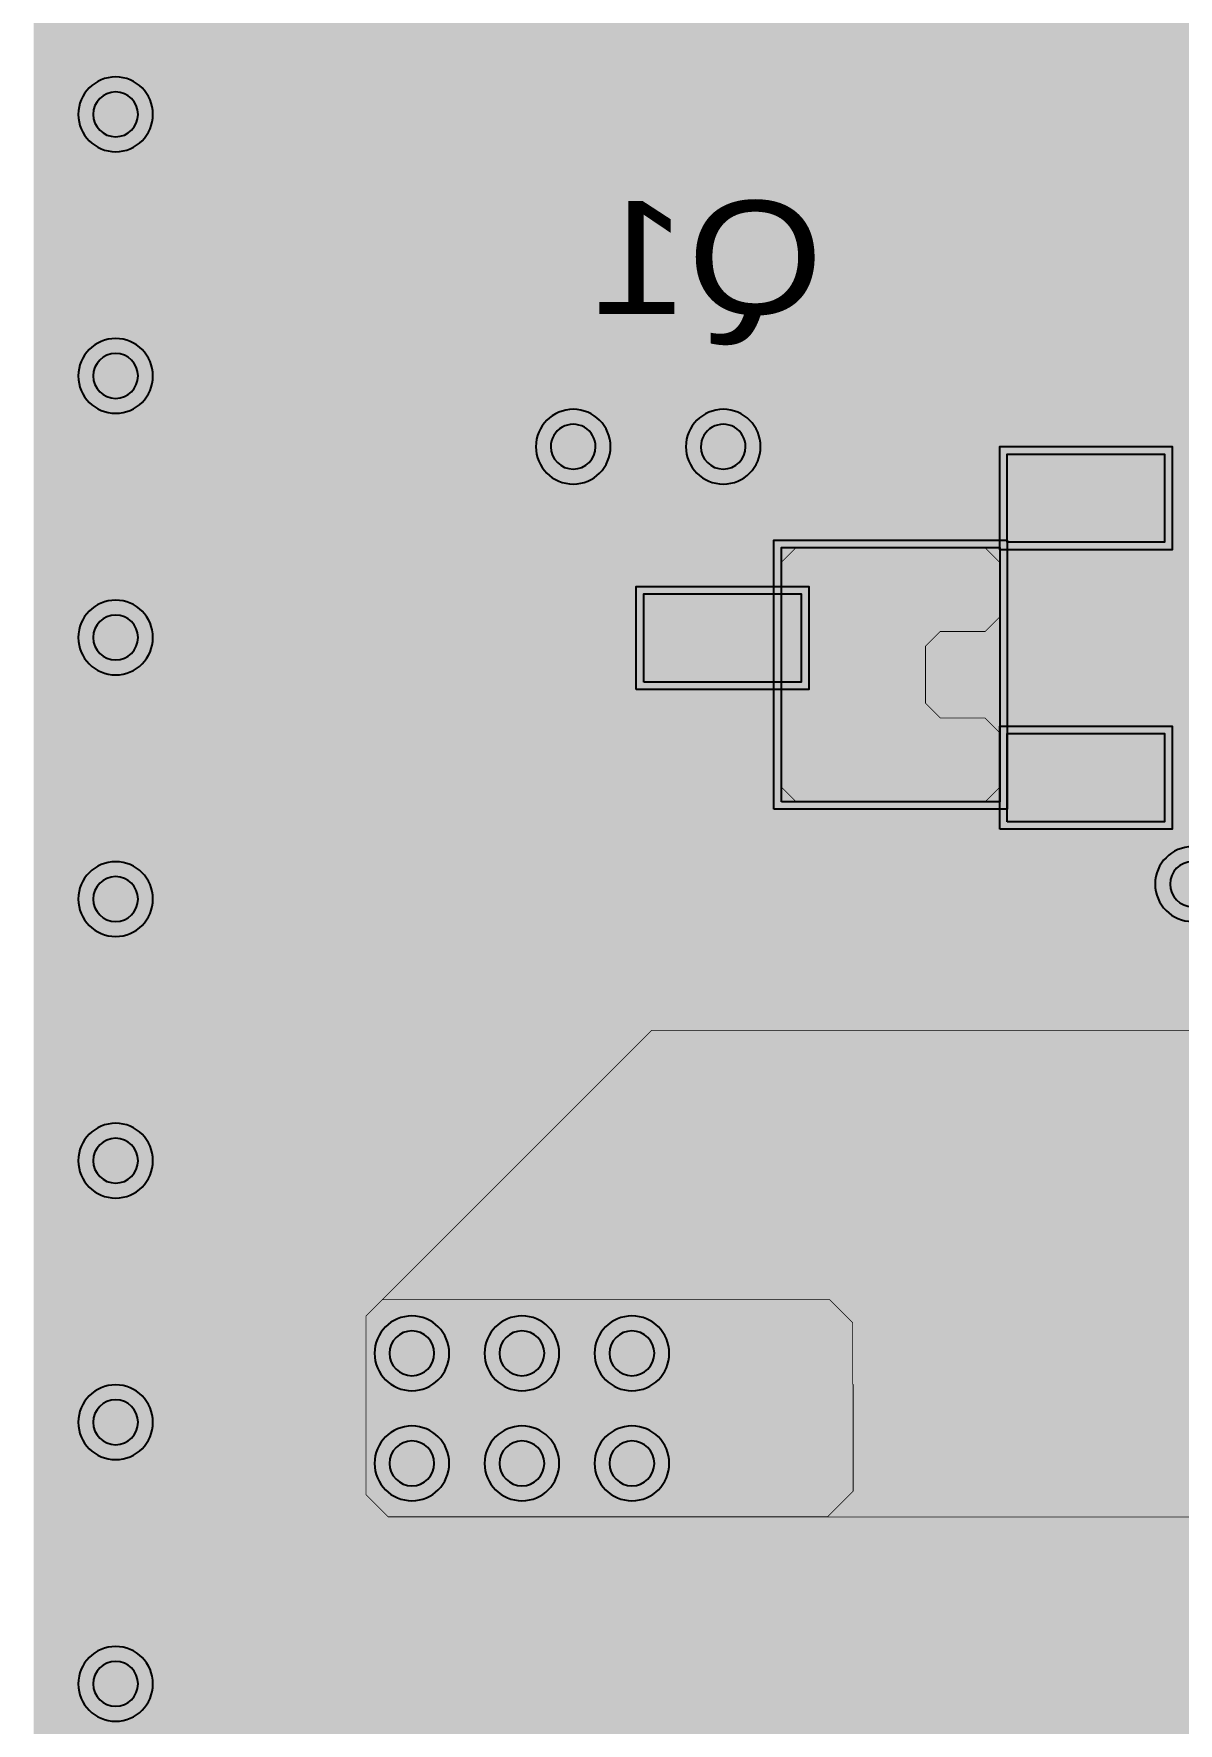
# Model space of a CAD drawing. Header units: millimetres. Extents: x -61 to 56, y -72 to 70.
# Drawn here: x -49.67 to -41.89, y -45.88 to -34.39 of the extents above; entities that cross this region are included whole.
import ezdxf
from ezdxf.enums import TextEntityAlignment as Align

# ---------------------------------------------------------------- set-up
doc = ezdxf.new("R2010")
doc.units = ezdxf.units.MM
doc.header["$MEASUREMENT"] = 0
for name, color, linetype, true_color in [('02GND', 7, 'Continuous', 0x999966), ('03POWER', 7, 'Continuous', 0x008000), ('Bottom-Layer', 7, 'Continuous', 0x0000ff), ('Bottom-Paste-Mask-Layer', 7, 'Continuous', 0x800000), ('Bottom-Silkscreen-Layer', 7, 'Continuous', 0x66cc33), ('Bottom-Solder-Mask-Layer', 7, 'Continuous', 0xaa00ff), ('Document-Layer', 7, 'Continuous', 0xffffff), ('Hole-Layer', 7, 'Continuous', 0x222222), ('Multi-Layer', 7, 'Continuous', 0xc0c0c0), ('Top-Layer', 7, 'Continuous', 0xff0000), ('Top-Paste-Mask-Layer', 7, 'Continuous', 0x808080), ('Top-Silkscreen-Layer', 7, 'Continuous', 0xffcc00), ('Top-Solder-Mask-Layer', 7, 'Continuous', 0x800080)]:
    doc.layers.add(name, color=color, linetype=linetype, true_color=true_color)
doc.styles.get("Standard").update_dxf_attribs({"font": 'arial.ttf'})

msp = doc.modelspace()

# ---------------------------------------------------------------- hatches: boundary and pattern name
at = {"layer": '02GND'}
for points in [[(-49.64195834391669, 52.15325882651766), (49.64195834391669, 52.15325882651766), (49.641958343916706, -62.14198374396749), (-49.64195834391669, -62.14198374396749)], [(-46.61223266446534, -37.200073660147325), (-46.53400150987516, -37.49950130741323), (-46.319303802984734, -37.722395731192066), (-46.02301593124072, -37.81178547642665), (-45.72086859657309, -37.74482266847362), (-45.490090170180345, -37.53862289299509), (-45.25931174378759, -37.74482266847362), (-44.95716440911997, -37.81178547642665), (-44.66087653737595, -37.72239573119207), (-44.44617883048553, -37.49950130741323), (-44.36794767589536, -37.200073660147325), (-44.44617883048553, -36.900646012881424), (-44.66087653737595, -36.677751589102584), (-44.957164409119976, -36.588361843868), (-45.2593117437876, -36.65532465182103), (-45.49009017018035, -36.86152442729955), (-45.7208685965731, -36.65532465182103), (-46.02301593124073, -36.588361843868), (-46.31930380298475, -36.677751589102584), (-46.534001509875175, -36.900646012881424)], [(-39.966987553975116, -42.45004826009652), (-40.051339743341735, -42.02598116724643), (-40.29155445526503, -41.666474445105), (-40.651061177406454, -41.42625973318171), (-41.07512827025655, -41.34190754381509), (-41.49919536310664, -41.42625973318171), (-41.85870208524807, -41.666474445105), (-42.09891679717136, -42.02598116724643), (-42.18326898653798, -42.45004826009652), (-42.09891679717136, -42.87411535294661), (-41.85870208524807, -43.23362207508804), (-41.49919536310664, -43.47383678701133), (-41.07512827025655, -43.558188976377956), (-40.651061177406454, -43.47383678701133), (-40.29155445526503, -43.23362207508804), (-40.051339743341735, -42.87411535294661)], [(-47.52975548454651, -42.929561254086984), (-47.680886872611524, -43.178879708018684), (-47.699548707545304, -43.46983008840382), (-47.58150775807377, -43.736413512827035), (-47.699548707545304, -44.00299693725025), (-47.680886872611524, -44.29394731763539), (-47.52975548454651, -44.543265771567086), (-47.28043703061481, -44.6943971596321), (-46.98948665022968, -44.71305899456588), (-46.722903225806455, -44.595018045094335), (-46.48194817943331, -44.70792397311141), (-46.21585217616742, -44.70792397311141), (-45.97489712979427, -44.595018045094335), (-45.708313705371054, -44.71305899456588), (-45.417363324985914, -44.6943971596321), (-45.168044871054214, -44.543265771567086), (-45.0169134829892, -44.29394731763539), (-44.99825164805543, -44.00299693725025), (-45.116292597526964, -43.736413512827035), (-44.99825164805543, -43.46983008840382), (-45.0169134829892, -43.178879708018684), (-45.168044871054214, -42.929561254086984), (-45.417363324985914, -42.77842986602196), (-45.70831370537105, -42.759768031088186), (-45.97489712979427, -42.87780898055973), (-46.21585217616742, -42.76490305254266), (-46.48194817943331, -42.76490305254266), (-46.722903225806455, -42.877808980559735), (-46.98948665022968, -42.7597680310882), (-47.28043703061481, -42.778429866021966)]]:
    msp.add_hatch(color=256, dxfattribs=at).paths.add_polyline_path(points)
at = {"layer": '03POWER'}
for points in [[(48.498956057912125, -56.04159512319025), (48.58111403814797, -56.34791952557415), (48.80553446097866, -56.57201782326688), (49.111976558646546, -56.65373571597832), (49.41818263372846, -56.57113781772896), (49.64195834391669, -56.34639573279148), (49.641958343916706, -62.14198374396749), (44.192197104394225, -62.14198374396749), (44.39271061544224, -61.95662885865687), (44.49267545900355, -61.702524290273935), (44.47220038050033, -61.43023240133561), (45.189120969245266, -61.703607933859004), (45.94976176232751, -61.80428015568837), (46.713115877138364, -61.72682172974153), (47.43803015326418, -61.475408514858486), (48.08542375926282, -61.063594441202774), (48.62039507817628, -60.513580804745615), (49.014103287538546, -59.85501937387557), (49.24532319607639, -59.123413833816876), (49.30158951434908, -58.358205748537536), (49.17986887058742, -57.60064822779664), (48.886723342706745, -56.89158193200168), (48.437956690324455, -56.26923331261023), (47.85776235875703, -55.76715378707081), (47.17741918692714, -55.41241094937951), (46.43360513483187, -55.22412932984521), (45.666419939159496, -55.21245937311911), (44.917223297607244, -55.3780302178825), (44.22640512747952, -55.71191577937058), (43.631208106087335, -56.196115963256034), (43.16371988190714, -56.80452706818566), (42.84914319834193, -57.50434906162825), (42.7044371893899, -58.257853861428494), (42.73740309628848, -59.02441929329403), (42.94626369503581, -59.76271907159533), (43.319759108259646, -60.43295073949053), (43.837753836123234, -60.99898145796292), (-43.36177800355601, -60.99898145796292), (-43.62070140292836, -61.05643758985197), (-43.83101923092808, -61.21802021595908), (-43.95325024242799, -61.453396751879495), (-43.96444900967684, -61.718381886266876), (-43.86251327972212, -61.963232127828505), (-43.66657861315724, -62.14198374396749), (-49.64195834391669, -62.14198374396749), (-49.64195834391669, -56.58191262382526), (-49.43345581523011, -56.797498269466416), (-49.14757138874967, -56.8881656272704), (-48.85293138332117, -56.832150073391965), (-49.16222811200256, -57.541188698626186), (-49.29821191569646, -58.30270602842243), (-49.25343109754075, -59.07497212037024), (-49.0303395753776, -59.81566801693373), (-48.6411624109461, -60.4842047572346), (-48.10722589587972, -61.043947587761096), (-47.45778890473421, -61.464223488781975), (-46.72843955504717, -61.72200200720069), (-45.95914503491617, -61.80315728887398), (-45.19206146445252, -61.70324215302472), (-44.46922380723083, -61.427731790698154), (-43.83024242092482, -60.99172373297273), (-43.31013247250253, -60.41911053019163), (-42.93739516258743, -59.74127047808177), (-42.7324559048482, -58.995348136893135), (-42.706545045710975, -58.22221886838377), (-42.861082459178974, -57.46424893079675), (-43.18759973998821, -56.76297387507325), (-43.668204258790595, -56.1568224625089), (-44.27655964987642, -55.6790108295573), (-44.97932900226311, -55.35572229621123), (-45.73800166956687, -55.204672561576466), (-46.51100359237213, -55.23413891164608), (-47.25597549077851, -55.44250663715039), (-47.93209408578566, -55.81835751706504), (-48.50230915026372, -56.34109551902143), (-48.49979490575768, -56.3091476666853), (-48.498956057912125, -56.27711201422403), (-48.498956057912125, 51.31496316992635), (-19.402619467519298, 51.31496316992635), (-19.629487069922497, 51.14373500071528), (-19.75456549222998, 50.88850298229945), (-19.75088814838538, 50.604294481205976), (-19.61924786426078, 50.35238411907861), (-19.388025946438404, 50.187083121894396), (-19.6577761679802, 49.97715635433686), (-19.772914418966884, 49.65532159406582), (-19.6975412972884, 49.32192494998037), (-19.45515768106508, 49.080917455604144), (-19.683909679216892, 48.85828713656416), (-19.769484338568923, 48.55076687171796), (-19.688612489603983, 48.241976522679515), (-19.463284529677818, 48.0158813080247), (-19.154770869168768, 47.93396026742095), (-18.84696149045146, 48.01848909083615), (-18.623554869997662, 48.24648298889421), (-18.545298974109148, 48.55594663841217), (-18.63347287910289, 48.86273173924409), (-18.86410063745156, 49.083418333067456), (-18.624969617895157, 49.324257714659346), (-18.550889167339907, 49.65546662016338), (-18.664631474695653, 49.97523206507112), (-18.931232372078252, 50.18525876278939), (-18.69805043815655, 50.349440834778), (-18.56455849949009, 50.601451686490805), (-18.559730008311707, 50.88659419953101), (-18.684612953435636, 51.14298026991533), (-18.912102401924443, 51.31496316992635), (48.42554110101114, 51.31496316992635), (48.498956057912125, 51.24154821302537)], [(-46.61223266446534, -37.200073660147325), (-46.53400150987516, -37.49950130741323), (-46.319303802984734, -37.722395731192066), (-46.02301593124072, -37.81178547642665), (-45.72086859657309, -37.74482266847362), (-45.490090170180345, -37.53862289299509), (-45.25931174378759, -37.74482266847362), (-44.95716440911997, -37.81178547642665), (-44.66087653737595, -37.72239573119207), (-44.44617883048553, -37.49950130741323), (-44.36794767589536, -37.200073660147325), (-44.44617883048553, -36.900646012881424), (-44.66087653737595, -36.677751589102584), (-44.957164409119976, -36.588361843868), (-45.2593117437876, -36.65532465182103), (-45.49009017018035, -36.86152442729955), (-45.7208685965731, -36.65532465182103), (-46.02301593124073, -36.588361843868), (-46.31930380298475, -36.677751589102584), (-46.534001509875175, -36.900646012881424)], [(-42.402420624841255, -40.17308102616206), (-42.32040925149112, -40.479151638303286), (-42.096350012700036, -40.703210877094364), (-41.79027940055881, -40.785222250444505), (-41.48420878841758, -40.703210877094364), (-41.2601495496265, -40.479151638303286), (-41.17813817627636, -40.17308102616206), (-41.2601495496265, -39.867010414020825), (-41.48420878841758, -39.64295117522975), (-41.79027940055881, -39.560939801879606), (-42.09635001270003, -39.64295117522975), (-42.32040925149112, -39.867010414020825)], [(-39.966987553975116, -42.45004826009652), (-40.051339743341735, -42.02598116724643), (-40.29155445526503, -41.666474445105), (-40.651061177406454, -41.42625973318171), (-41.07512827025655, -41.34190754381509), (-41.49919536310664, -41.42625973318171), (-41.85870208524807, -41.666474445105), (-42.09891679717136, -42.02598116724643), (-42.18326898653798, -42.45004826009652), (-42.09891679717136, -42.87411535294661), (-41.85870208524807, -43.23362207508804), (-41.49919536310664, -43.47383678701133), (-41.07512827025655, -43.558188976377956), (-40.651061177406454, -43.47383678701133), (-40.29155445526503, -43.23362207508804), (-40.051339743341735, -42.87411535294661)], [(-47.52975548454651, -42.929561254086984), (-47.680886872611524, -43.178879708018684), (-47.699548707545304, -43.46983008840382), (-47.58150775807377, -43.736413512827035), (-47.699548707545304, -44.00299693725025), (-47.680886872611524, -44.29394731763539), (-47.52975548454651, -44.543265771567086), (-47.28043703061481, -44.6943971596321), (-46.98948665022968, -44.71305899456588), (-46.722903225806455, -44.595018045094335), (-46.48194817943331, -44.70792397311141), (-46.21585217616742, -44.70792397311141), (-45.97489712979427, -44.595018045094335), (-45.708313705371054, -44.71305899456588), (-45.417363324985914, -44.6943971596321), (-45.168044871054214, -44.543265771567086), (-45.0169134829892, -44.29394731763539), (-44.99825164805543, -44.00299693725025), (-45.116292597526964, -43.736413512827035), (-44.99825164805543, -43.46983008840382), (-45.0169134829892, -43.178879708018684), (-45.168044871054214, -42.929561254086984), (-45.417363324985914, -42.77842986602196), (-45.70831370537105, -42.759768031088186), (-45.97489712979427, -42.87780898055973), (-46.21585217616742, -42.76490305254266), (-46.48194817943331, -42.76490305254266), (-46.722903225806455, -42.877808980559735), (-46.98948665022968, -42.7597680310882), (-47.28043703061481, -42.778429866021966)]]:
    msp.add_hatch(color=256, dxfattribs=at).paths.add_polyline_path(points)
at = {"layer": 'Bottom-Layer'}
for points in [[(-49.64195834391669, -62.14198374396749), (-49.641958343916684, 52.15325882651766), (49.6419583439167, 52.15325882651766), (49.641958343916706, -62.14198374396749)], [(-45.87830581661164, -38.20007620015241), (-45.87830581661164, -38.800076200152404), (-45.83210989923594, -38.976017142216044), (-45.70543960125556, -39.10656948224099), (-45.5309728637894, -39.15805380407141), (-45.177440774167565, -39.33521685085511), (-44.782002216022846, -39.33504286666305), (-44.428626158864425, -39.157568795978804), (-44.18941571479882, -39.0455876157865), (-44.0920218440437, -38.800076200152404), (-44.0920218440437, -38.20007620015241), (-44.099582926456975, -38.126873106123185), (-44.12194691389384, -38.05676094591802), (-44.12194691389384, -37.200073660147325), (-44.187269083061466, -36.87167693937958), (-44.37329088245552, -36.59327564242504), (-44.65169217941006, -36.407253843030986), (-44.980088900177805, -36.34193167386336), (-46.000091440182885, -36.34193167386336), (-46.37242529388555, -36.42691444626552), (-46.671013861487346, -36.665030883152475), (-46.83671801522628, -37.00911910389229), (-46.83671801522628, -37.39102821640236), (-46.671013861487346, -37.73511643714218), (-46.37242529388555, -37.97323287402913), (-46.000091440182885, -38.0582156464313), (-45.84901211028548, -38.0582156464313), (-45.87090594222845, -38.12764944761513)], [(-41.98000762001524, -38.791897383794776), (-42.37381973462223, -38.791897383794776), (-42.62871992345645, -38.70171421707705), (-42.899056906657364, -38.70671675051403), (-43.15044608389976, -38.806268703746255), (-43.303204566303584, -38.896745057760704), (-43.393740411435196, -39.049468288895895), (-43.479044669087045, -39.241754341127084), (-43.5082283464567, -39.45007874015748), (-43.5082283464567, -40.80944881889764), (-45.467744475488956, -40.80944881889764), (-45.60479899406522, -40.83671065764773), (-45.72098820459056, -40.91434580607747), (-47.662545227704605, -42.855902829191514), (-47.74018037613435, -42.972092039716856), (-47.76744221488443, -43.10914655829312), (-47.76744221488443, -44.32353822707647), (-47.74018037613435, -44.46059274565273), (-47.662545227704605, -44.576781956178074), (-47.5106275238692, -44.728699660013476), (-47.39443831334387, -44.80633480844322), (-47.2573837947676, -44.8335966471933), (-36.73779527559056, -44.8335966471933), (-36.600740757014286, -44.80633480844322), (-36.484551546488944, -44.728699660013476), (-34.98990079718745, -43.23404891071198), (-34.91226564875771, -43.117859700186635), (-34.885003810007625, -42.98080518161037), (-34.885003810007625, -41.39618999237999), (-34.91226564875771, -41.259135473803724), (-34.98990079718745, -41.14294626327838), (-35.091930403860815, -41.04091665660502), (-35.091930403860815, -40.813223266446535), (-34.82506477012954, -40.813223266446535), (-34.64599441198882, -40.76524150859438), (-34.51490581170027, -40.63415290830582), (-34.46692405384811, -40.4550825501651), (-34.46692405384811, -39.045074930149866), (-34.508050211854226, -38.87844197272523), (-34.62198345501524, -38.750078740157484), (-34.508050211854226, -38.62171550758974), (-34.46692405384811, -38.4550825501651), (-34.46692405384811, -37.04507493014986), (-34.51490581170027, -36.86600457200914), (-34.64599441198882, -36.73491597172058), (-34.82506477012954, -36.686934213868426), (-36.175077470154946, -36.686934213868426), (-36.35414782829566, -36.73491597172058), (-36.485236428584216, -36.86600457200914), (-36.53321818643638, -37.04507493014986), (-36.53321818643638, -37.340335280670566), (-36.95683515367031, -37.340335280670566), (-36.95683515367031, -37.28411226822455), (-37.00481691152247, -37.10504191008383), (-37.13590551181102, -36.97395330979527), (-37.31497586995174, -36.925971551943114), (-38.38698501397003, -36.925971551943114), (-38.566055372110746, -36.97395330979527), (-38.69714397239931, -37.10504191008383), (-38.745125730251466, -37.28411226822455), (-38.745125730251466, -37.81611633223267), (-38.74497305216738, -37.82657277360601), (-38.74451514809075, -37.83702029965997), (-39.2550317500635, -37.32650369768721), (-39.2550317500635, -37.28411226822455), (-39.30301350791566, -37.10504191008383), (-39.434102108204215, -36.97395330979527), (-39.613172466344935, -36.925971551943114), (-40.68518161036322, -36.925971551943114), (-40.864251968503936, -36.97395330979527), (-40.9953405687925, -37.10504191008383), (-41.043322326644656, -37.28411226822455), (-41.043322326644656, -37.81611633223267), (-41.02608430861323, -37.925889384410524), (-40.97602965403509, -38.0250952501905), (-40.9813108059309, -38.03264856850665), (-40.986395846642736, -38.04033528067057), (-41.409652896140386, -38.04033528067057), (-41.62186690373381, -37.828121273077144), (-41.62186690373382, -37.25011430022861), (-41.66984866158597, -37.0710439420879), (-41.80093726187453, -36.93995534179933), (-41.98000762001524, -36.89197358394717), (-43.05001016002032, -36.89197358394718), (-43.229080518161034, -36.93995534179933), (-43.3601691184496, -37.07104394208789), (-43.408150876301754, -37.25011430022861), (-43.40815087630175, -37.850114300228604), (-43.3601691184496, -38.02918465836932), (-43.229080518161034, -38.16027325865788), (-43.05001016002032, -38.208255016510044), (-42.54207684731911, -38.208255016510044), (-41.95774166171805, -38.79259020211109), (-41.9688692528087, -38.79207063027686)], [(-43.05001016002032, -37.850114300228604), (-43.05001016002032, -37.25011430022861), (-41.98000762001524, -37.25011430022861), (-41.98000762001524, -37.850114300228604)], [(-45.52016510033021, -38.800076200152404), (-45.52016510033021, -38.20007620015241), (-44.450162560325126, -38.20007620015241), (-44.450162560325126, -38.800076200152404)], [(-40.986395846642736, -38.959817119634245), (-40.9813108059309, -38.96750383179816), (-40.97602965403509, -38.97505715011431), (-41.02608430861323, -39.074263015894296), (-41.043322326644656, -39.184036068072146), (-41.043322326644656, -39.71604013208027), (-40.9953405687925, -39.89511049022099), (-40.86425196850394, -40.02619909050955), (-40.68518161036322, -40.074180848361706), (-39.613172466344935, -40.074180848361706), (-39.48742978081654, -40.05138107752936), (-39.37769702816402, -39.98588469969668), (-39.13586909890454, -40.008843062729184), (-38.904152461816146, -39.935937412059936), (-38.90719978479686, -39.96794375236592), (-38.90821691643384, -40.000078740157484), (-38.90821691643384, -40.80944881889764), (-41.99194437388875, -40.80944881889764), (-41.99194437388875, -40.10817881635764), (-41.98000762001524, -40.108178816357636), (-41.80093726187452, -40.06019705850548), (-41.66984866158597, -39.92910845821692), (-41.62186690373381, -39.7500381000762), (-41.62186690373381, -39.150038100076216), (-41.63702139255943, -39.04695939017831), (-41.68120235458417, -38.95260409588937), (-41.64080311638403, -38.9580103132753), (-41.60008382016765, -38.959817119634245)], [(-43.05001016002032, -39.7500381000762), (-43.05001016002032, -39.150038100076216), (-41.98000762001524, -39.150038100076216), (-41.98000762001524, -39.7500381000762)], [(-47.409301498603, -43.10914655829312), (-45.467744475488956, -41.167589535179076), (-35.47174498348998, -41.167589535179076), (-35.24314452628906, -41.39618999237999), (-35.24314452628906, -42.98080518161037), (-36.73779527559056, -44.47545593091187), (-47.2573837947676, -44.47545593091187), (-47.409301498603, -44.32353822707647)]]:
    msp.add_hatch(color=256, dxfattribs=at).paths.add_polyline_path(points)
at = {"layer": 'Bottom-Paste-Mask-Layer'}
for points in [[(-43.05001016002032, -37.850114300228604), (-43.05001016002032, -37.25011430022861), (-41.98000762001524, -37.25011430022861), (-41.98000762001524, -37.850114300228604)], [(-45.52016510033021, -38.800076200152404), (-45.52016510033021, -38.20007620015241), (-44.450162560325126, -38.20007620015241), (-44.450162560325126, -38.800076200152404)], [(-43.05001016002032, -39.7500381000762), (-43.05001016002032, -39.150038100076216), (-41.98000762001524, -39.150038100076216), (-41.98000762001524, -39.7500381000762)]]:
    msp.add_hatch(color=256, dxfattribs=at).paths.add_polyline_path(points)
at = {"layer": 'Bottom-Solder-Mask-Layer'}
for points in [[(-43.10081026162052, -37.90091440182881), (-43.10081026162052, -37.1993141986284), (-41.92920751841504, -37.1993141986284), (-41.92920751841504, -37.90091440182881)], [(-45.57096520193041, -38.85087630175261), (-45.57096520193041, -38.14927609855221), (-44.39936245872493, -38.14927609855221), (-44.39936245872493, -38.85087630175261)], [(-43.10081026162052, -39.80083820167641), (-43.10081026162052, -39.099237998476006), (-41.92920751841504, -39.099237998476006), (-41.92920751841504, -39.80083820167641)]]:
    msp.add_hatch(color=256, dxfattribs=at).paths.add_polyline_path(points)
at = {"layer": 'Top-Layer'}
for points in [[(-49.64195834391669, -62.14198374396749), (-49.641958343916684, 52.15325882651766), (49.6419583439167, 52.15325882651766), (49.641958343916706, -62.14198374396749)], [(-44.943314706629415, -39.614074168148335), (-44.895332948777266, -39.79314452628905), (-44.7642443484887, -39.92423312657761), (-44.58517399034799, -39.972214884429775), (-43.100160020320054, -39.97221488442977), (-42.921089662179334, -39.92423312657761), (-42.79000106189078, -39.793144526289055), (-42.74201930403862, -39.614074168148335), (-42.74201930403862, -39.30916111006123), (-40.675816313423226, -37.242958119445845), (-39.70821945643892, -38.21055497643015), (-39.70821945643892, -39.05874328796565), (-39.80237411345072, -39.290729932319515), (-39.79577637742257, -39.541008522044805), (-39.68952992227091, -39.767712278880204), (-39.50140772963098, -39.93291803916695), (-39.26287901200686, -40.00899006729935), (-39.013845020802805, -39.98320298098559), (-39.0814611716692, -40.09416713357145), (-39.10503429006859, -40.22195326390653), (-39.10503429006859, -44.350668021336055), (-39.05705253221643, -44.529738379476775), (-38.925963931927875, -44.660826979765325), (-38.746893573787155, -44.70880873761748), (-35.248793497586995, -44.70880873761748), (-35.11184950062379, -44.68159265679603), (-34.99571899243708, -44.60408086138505), (-34.99381652863215, -44.602180937585196), (-34.91605795109117, -44.485933122436165), (-34.88875031750064, -44.3487680975362), (-34.88875031750064, -40.2775996951994), (-34.916012352531695, -40.14054470275992), (-34.99364803004013, -40.02435524074021), (-35.437044016832104, -39.580961793953314), (-35.439470692405344, -39.578545517986285), (-35.441932943865886, -39.57616550503849), (-35.441932943865886, -39.26723393446788), (-35.48991470171805, -39.08816357632716), (-35.6210033020066, -38.957074976038605), (-35.80007366014732, -38.90909321818645), (-38.200073660147325, -38.90909321818645), (-38.37914401828804, -38.957074976038605), (-38.5102326185766, -39.08816357632716), (-38.55821437642876, -39.26723393446788), (-38.55821437642876, -39.536486957063595), (-38.58639301668211, -39.55739616946262), (-38.612390287394724, -39.58096251931089), (-38.616587653591594, -39.58515988550776), (-38.59411371906396, -39.313341944752445), (-38.691938023876055, -39.05874328796565), (-38.691938023876055, -38.00007620015241), (-38.730617932749446, -37.80561916672138), (-38.8407689938779, -37.64076645387282), (-39.95719711252561, -36.5243383352251), (-38.416503529568736, -34.98364279558595), (-38.17628877063059, -34.62413550888958), (-38.09193675387374, -34.200067876466946), (-38.17628930919647, -33.77600035117172), (-38.41650452470871, -33.41649336954841), (-38.77601181140507, -33.17627861061027), (-39.20007944382771, -33.091926593853415), (-39.62414696912294, -33.176279149176146), (-39.983653950746245, -33.41649436468838), (-41.98365599318149, -35.416498947128396), (-43.76686246702894, -37.199705420975846), (-44.37329020047877, -36.59327632440255), (-44.651691733887084, -36.40725402757279), (-44.980088900177805, -36.34193167386336), (-46.000091440182885, -36.34193167386336), (-46.37242529388555, -36.42691444626552), (-46.671013861487346, -36.665030883152475), (-46.83671801522628, -37.00911910389229), (-46.83671801522628, -37.39102821640236), (-46.671013861487346, -37.73511643714218), (-46.37242529388555, -37.97323287402913), (-46.000091440182885, -38.0582156464313), (-45.335543514306906, -38.0582156464313), (-44.94331470662942, -38.45044533575759)], [(-44.58517399034799, -39.614074168148335), (-44.58517399034799, -37.88608331216663), (-43.100160020320054, -37.88608331216663), (-43.100160020320054, -39.614074168148335)], [(-39.966987553975116, -42.45004826009652), (-40.051339743341735, -42.02598116724643), (-40.29155445526503, -41.666474445105), (-40.651061177406454, -41.42625973318171), (-41.07512827025655, -41.34190754381509), (-41.49919536310664, -41.42625973318171), (-41.85870208524807, -41.666474445105), (-42.09891679717136, -42.02598116724643), (-42.18326898653798, -42.45004826009652), (-42.09891679717136, -42.87411535294661), (-41.85870208524807, -43.23362207508804), (-41.49919536310664, -43.47383678701133), (-41.07512827025655, -43.558188976377956), (-40.651061177406454, -43.47383678701133), (-40.29155445526503, -43.23362207508804), (-40.051339743341735, -42.87411535294661)], [(-43.847142351670556, -42.90077455893498), (-44.003812405010656, -42.74410450559486), (-44.120001615536, -42.66646935716512), (-44.25705613411227, -42.63920751841504), (-47.29750317500635, -42.63920751841504), (-47.43455769358262, -42.66646935716512), (-47.55074690410796, -42.74410450559486), (-47.662545227704605, -42.855902829191514), (-47.74018037613435, -42.972092039716856), (-47.76744221488443, -43.10914655829312), (-47.76744221488443, -44.32353822707647), (-47.74018037613435, -44.46059274565274), (-47.662545227704605, -44.57678195617808), (-47.51252998767413, -44.72679719620855), (-47.396340777148794, -44.804432344638286), (-47.25928625857252, -44.83169418338837), (-44.27112522225045, -44.83169418338837), (-44.13407070367417, -44.804432344638286), (-44.017881493148835, -44.726797196208544), (-43.843718424822704, -44.552634127882406), (-43.76608327639297, -44.43644491735707), (-43.73882143764288, -44.2993903987808), (-43.73882143764288, -43.5734569469139), (-43.739678444735546, -43.548695609977216), (-43.742245364490735, -43.524052777530045), (-43.742245364490735, -43.15401828803658), (-43.76950720324082, -43.01696376946031)], [(-44.10038608077217, -43.57003302006605), (-44.096962153924316, -43.5734569469139), (-44.096962153924316, -44.2993903987808), (-44.27112522225045, -44.47355346710694), (-47.25928625857252, -44.47355346710694), (-47.409301498603, -44.32353822707647), (-47.409301498603, -43.10914655829312), (-47.29750317500635, -42.99734823469647), (-44.25705613411227, -42.99734823469647), (-44.10038608077217, -43.15401828803658)]]:
    msp.add_hatch(color=256, dxfattribs=at).paths.add_polyline_path(points)
at = {"layer": 'Top-Paste-Mask-Layer'}
msp.add_hatch(color=256, dxfattribs=at).paths.add_polyline_path([(-43.10009652019305, -39.51408686817374), (-43.20009652019304, -39.614086868173736), (-44.485085090170195, -39.614086868173736), (-44.58508509017019, -39.51408686817374), (-44.58508509017019, -37.986070612141226), (-44.485085090170195, -37.886070612141225), (-43.20009652019304, -37.886070612141225), (-43.10009652019305, -37.986070612141226), (-43.10009652019305, -38.35632715265431), (-43.20009652019304, -38.45632715265431), (-43.50499872999747, -38.45632715265431), (-43.60499872999747, -38.556327152654305), (-43.60499872999747, -38.943830327660656), (-43.50499872999747, -39.04383032766066), (-43.20009652019304, -39.04383032766066), (-43.10009652019305, -39.14383032766065)])
msp.add_hatch(color=256, dxfattribs=at).paths.add_polyline_path([(-43.10009652019305, -39.51408686817374), (-43.20009652019304, -39.614086868173736), (-44.485085090170195, -39.614086868173736), (-44.58508509017019, -39.51408686817374), (-44.58508509017019, -37.986070612141226), (-44.485085090170195, -37.886070612141225), (-43.20009652019304, -37.886070612141225), (-43.10009652019305, -37.986070612141226), (-43.10009652019305, -38.35632715265431), (-43.20009652019304, -38.45632715265431), (-43.50499872999747, -38.45632715265431), (-43.60499872999747, -38.556327152654305), (-43.60499872999747, -38.943830327660656), (-43.50499872999747, -39.04383032766066), (-43.20009652019304, -39.04383032766066), (-43.10009652019305, -39.14383032766065)])
at = {"layer": 'Top-Solder-Mask-Layer'}
msp.add_hatch(color=256, dxfattribs=at).paths.add_polyline_path([(-44.6359740919482, -39.664874269748545), (-44.6359740919482, -37.83528321056642), (-43.049359918719844, -37.83528321056642), (-43.049359918719844, -39.664874269748545)])

# ---------------------------------------------------------------- linework, layer by layer
at = {"layer": '02GND', "const_width": 0.05080010160020321}
for points in [[(-49.64195834391669, 52.15325882651766), (49.64195834391669, 52.15325882651766), (49.641958343916706, -62.14198374396749), (-49.64195834391669, -62.14198374396749)], [(-46.61223266446534, -37.200073660147325), (-46.53400150987516, -37.49950130741323), (-46.319303802984734, -37.722395731192066), (-46.02301593124072, -37.81178547642665), (-45.72086859657309, -37.74482266847362), (-45.490090170180345, -37.53862289299509), (-45.25931174378759, -37.74482266847362), (-44.95716440911997, -37.81178547642665), (-44.66087653737595, -37.72239573119207), (-44.44617883048553, -37.49950130741323), (-44.36794767589536, -37.200073660147325), (-44.44617883048553, -36.900646012881424), (-44.66087653737595, -36.677751589102584), (-44.957164409119976, -36.588361843868), (-45.2593117437876, -36.65532465182103), (-45.49009017018035, -36.86152442729955), (-45.7208685965731, -36.65532465182103), (-46.02301593124073, -36.588361843868), (-46.31930380298475, -36.677751589102584), (-46.534001509875175, -36.900646012881424)], [(-39.966987553975116, -42.45004826009652), (-40.051339743341735, -42.02598116724643), (-40.29155445526503, -41.666474445105), (-40.651061177406454, -41.42625973318171), (-41.07512827025655, -41.34190754381509), (-41.49919536310664, -41.42625973318171), (-41.85870208524807, -41.666474445105), (-42.09891679717136, -42.02598116724643), (-42.18326898653798, -42.45004826009652), (-42.09891679717136, -42.87411535294661), (-41.85870208524807, -43.23362207508804), (-41.49919536310664, -43.47383678701133), (-41.07512827025655, -43.558188976377956), (-40.651061177406454, -43.47383678701133), (-40.29155445526503, -43.23362207508804), (-40.051339743341735, -42.87411535294661)], [(-47.52975548454651, -42.929561254086984), (-47.680886872611524, -43.178879708018684), (-47.699548707545304, -43.46983008840382), (-47.58150775807377, -43.736413512827035), (-47.699548707545304, -44.00299693725025), (-47.680886872611524, -44.29394731763539), (-47.52975548454651, -44.543265771567086), (-47.28043703061481, -44.6943971596321), (-46.98948665022968, -44.71305899456588), (-46.722903225806455, -44.595018045094335), (-46.48194817943331, -44.70792397311141), (-46.21585217616742, -44.70792397311141), (-45.97489712979427, -44.595018045094335), (-45.708313705371054, -44.71305899456588), (-45.417363324985914, -44.6943971596321), (-45.168044871054214, -44.543265771567086), (-45.0169134829892, -44.29394731763539), (-44.99825164805543, -44.00299693725025), (-45.116292597526964, -43.736413512827035), (-44.99825164805543, -43.46983008840382), (-45.0169134829892, -43.178879708018684), (-45.168044871054214, -42.929561254086984), (-45.417363324985914, -42.77842986602196), (-45.70831370537105, -42.759768031088186), (-45.97489712979427, -42.87780898055973), (-46.21585217616742, -42.76490305254266), (-46.48194817943331, -42.76490305254266), (-46.722903225806455, -42.877808980559735), (-46.98948665022968, -42.7597680310882), (-47.28043703061481, -42.778429866021966)]]:
    msp.add_lwpolyline(points, close=True, dxfattribs=at)
at = {"layer": '03POWER'}
for points, const_width in [([(-48.498956057912125, -56.27711201422403), (-48.498956057912125, 51.31496316992635)], 0.05080010160020321), ([(-49.11109728219457, -33.163065786131575), (-49.11109728219457, -34.94106934213868)], 0.5080010160020321), ([(-49.11109728219457, -34.94106934213868), (-49.11109728219457, -36.7190728981458)], 0.5080010160020321), ([(-49.11109728219457, -36.7190728981458), (-49.11109728219457, -38.49707645415291)], 0.5080010160020321), ([(-49.11109728219457, -38.49707645415291), (-49.11109728219457, -40.275080010160025)], 0.5080010160020321), ([(-49.11109728219457, -40.275080010160025), (-49.11109728219457, -42.05308356616713)], 0.5080010160020321), ([(-49.11109728219457, -42.05308356616713), (-49.11109728219457, -43.831087122174246)], 0.5080010160020321), ([(-49.11109728219457, -43.831087122174246), (-49.11109728219457, -45.60909067818136)], 0.5080010160020321), ([(-49.11109728219457, -45.60909067818136), (-49.11109728219457, -47.38709423418847)], 0.5080010160020321)]:
    msp.add_lwpolyline(points, dxfattribs=dict(at, const_width=const_width))
at = {"layer": '03POWER', "const_width": 0.05080010160020321}
for points in [[(-46.61223266446534, -37.200073660147325), (-46.53400150987516, -37.49950130741323), (-46.319303802984734, -37.722395731192066), (-46.02301593124072, -37.81178547642665), (-45.72086859657309, -37.74482266847362), (-45.490090170180345, -37.53862289299509), (-45.25931174378759, -37.74482266847362), (-44.95716440911997, -37.81178547642665), (-44.66087653737595, -37.72239573119207), (-44.44617883048553, -37.49950130741323), (-44.36794767589536, -37.200073660147325), (-44.44617883048553, -36.900646012881424), (-44.66087653737595, -36.677751589102584), (-44.957164409119976, -36.588361843868), (-45.2593117437876, -36.65532465182103), (-45.49009017018035, -36.86152442729955), (-45.7208685965731, -36.65532465182103), (-46.02301593124073, -36.588361843868), (-46.31930380298475, -36.677751589102584), (-46.534001509875175, -36.900646012881424)], [(-42.402420624841255, -40.17308102616206), (-42.32040925149112, -40.479151638303286), (-42.096350012700036, -40.703210877094364), (-41.79027940055881, -40.785222250444505), (-41.48420878841758, -40.703210877094364), (-41.2601495496265, -40.479151638303286), (-41.17813817627636, -40.17308102616206), (-41.2601495496265, -39.867010414020825), (-41.48420878841758, -39.64295117522975), (-41.79027940055881, -39.560939801879606), (-42.09635001270003, -39.64295117522975), (-42.32040925149112, -39.867010414020825)], [(-39.966987553975116, -42.45004826009652), (-40.051339743341735, -42.02598116724643), (-40.29155445526503, -41.666474445105), (-40.651061177406454, -41.42625973318171), (-41.07512827025655, -41.34190754381509), (-41.49919536310664, -41.42625973318171), (-41.85870208524807, -41.666474445105), (-42.09891679717136, -42.02598116724643), (-42.18326898653798, -42.45004826009652), (-42.09891679717136, -42.87411535294661), (-41.85870208524807, -43.23362207508804), (-41.49919536310664, -43.47383678701133), (-41.07512827025655, -43.558188976377956), (-40.651061177406454, -43.47383678701133), (-40.29155445526503, -43.23362207508804), (-40.051339743341735, -42.87411535294661)], [(-47.52975548454651, -42.929561254086984), (-47.680886872611524, -43.178879708018684), (-47.699548707545304, -43.46983008840382), (-47.58150775807377, -43.736413512827035), (-47.699548707545304, -44.00299693725025), (-47.680886872611524, -44.29394731763539), (-47.52975548454651, -44.543265771567086), (-47.28043703061481, -44.6943971596321), (-46.98948665022968, -44.71305899456588), (-46.722903225806455, -44.595018045094335), (-46.48194817943331, -44.70792397311141), (-46.21585217616742, -44.70792397311141), (-45.97489712979427, -44.595018045094335), (-45.708313705371054, -44.71305899456588), (-45.417363324985914, -44.6943971596321), (-45.168044871054214, -44.543265771567086), (-45.0169134829892, -44.29394731763539), (-44.99825164805543, -44.00299693725025), (-45.116292597526964, -43.736413512827035), (-44.99825164805543, -43.46983008840382), (-45.0169134829892, -43.178879708018684), (-45.168044871054214, -42.929561254086984), (-45.417363324985914, -42.77842986602196), (-45.70831370537105, -42.759768031088186), (-45.97489712979427, -42.87780898055973), (-46.21585217616742, -42.76490305254266), (-46.48194817943331, -42.76490305254266), (-46.722903225806455, -42.877808980559735), (-46.98948665022968, -42.7597680310882), (-47.28043703061481, -42.778429866021966)]]:
    msp.add_lwpolyline(points, close=True, dxfattribs=at)
at = {"layer": 'Bottom-Layer'}
for points, const_width in [([(-49.64195834391669, -62.14198374396749), (-49.641958343916684, 52.15325882651766), (49.6419583439167, 52.15325882651766), (49.641958343916706, -62.14198374396749)], 0.05080010160020321), ([(-45.87830581661164, -38.20007620015241), (-45.87830581661164, -38.800076200152404), (-45.83210989923594, -38.976017142216044), (-45.70543960125556, -39.10656948224099), (-45.5309728637894, -39.15805380407141), (-45.177440774167565, -39.33521685085511), (-44.782002216022846, -39.33504286666305), (-44.428626158864425, -39.157568795978804), (-44.18941571479882, -39.0455876157865), (-44.0920218440437, -38.800076200152404), (-44.0920218440437, -38.20007620015241), (-44.099582926456975, -38.126873106123185), (-44.12194691389384, -38.05676094591802), (-44.12194691389384, -37.200073660147325), (-44.187269083061466, -36.87167693937958), (-44.37329088245552, -36.59327564242504), (-44.65169217941006, -36.407253843030986), (-44.980088900177805, -36.34193167386336), (-46.000091440182885, -36.34193167386336), (-46.37242529388555, -36.42691444626552), (-46.671013861487346, -36.665030883152475), (-46.83671801522628, -37.00911910389229), (-46.83671801522628, -37.39102821640236), (-46.671013861487346, -37.73511643714218), (-46.37242529388555, -37.97323287402913), (-46.000091440182885, -38.0582156464313), (-45.84901211028548, -38.0582156464313), (-45.87090594222845, -38.12764944761513)], 0.05080010160020321), ([(-47.409301498603, -43.10914655829312), (-45.467744475488956, -41.167589535179076), (-35.47174498348998, -41.167589535179076), (-35.24314452628906, -41.39618999237999), (-35.24314452628906, -42.98080518161037), (-36.73779527559056, -44.47545593091187), (-47.2573837947676, -44.47545593091187), (-47.409301498603, -44.32353822707647)], 0.005080010160020321)]:
    msp.add_lwpolyline(points, close=True, dxfattribs=dict(at, const_width=const_width))
for points, const_width in [([(-44.980088900177805, -37.200073660147325), (-46.000091440182885, -37.200073660147325)], 1.00000254000508), ([(-44.980088900177805, -38.50007620015241), (-44.980088900177805, -37.200073660147325)], 1.00000254000508), ([(-41.80093726187453, -36.93995534179933), (-41.98000762001524, -36.89197358394717), (-43.05001016002032, -36.89197358394718), (-43.229080518161034, -36.93995534179933), (-43.3601691184496, -37.07104394208789), (-43.408150876301754, -37.25011430022861), (-43.40815087630175, -37.850114300228604), (-43.3601691184496, -38.02918465836932), (-43.229080518161034, -38.16027325865788), (-43.05001016002032, -38.208255016510044), (-42.54207684731911, -38.208255016510044), (-41.95774166171805, -38.79259020211109), (-41.9688692528087, -38.79207063027686), (-41.98000762001524, -38.791897383794776), (-42.37381973462223, -38.791897383794776), (-42.62871992345645, -38.70171421707705), (-42.899056906657364, -38.70671675051403), (-43.15044608389976, -38.806268703746255), (-43.303204566303584, -38.896745057760704), (-43.393740411435196, -39.049468288895895), (-43.479044669087045, -39.241754341127084), (-43.5082283464567, -39.45007874015748), (-43.5082283464567, -40.80944881889764), (-45.467744475488956, -40.80944881889764), (-45.60479899406522, -40.83671065764773), (-45.72098820459056, -40.91434580607747), (-47.662545227704605, -42.855902829191514), (-47.74018037613435, -42.972092039716856), (-47.76744221488443, -43.10914655829312), (-47.76744221488443, -44.32353822707647), (-47.74018037613435, -44.46059274565273), (-47.662545227704605, -44.576781956178074), (-47.5106275238692, -44.728699660013476), (-47.39443831334387, -44.80633480844322), (-47.2573837947676, -44.8335966471933), (-36.73779527559056, -44.8335966471933)], 0.05080010160020321), ([(-41.60008382016765, -38.50007620015241), (-42.500083820167646, -37.6000762001524)], 0.20320040640081283), ([(-42.75008636017272, -39.45007874015748), (-42.75008636017272, -41.60008382016765)], 0.8000025400050801), ([(-38.90821691643384, -40.80944881889764), (-41.99194437388875, -40.80944881889764), (-41.99194437388875, -40.10817881635764), (-41.98000762001524, -40.108178816357636), (-41.80093726187452, -40.06019705850548)], 0.05080010160020321)]:
    msp.add_lwpolyline(points, dxfattribs=dict(at, const_width=const_width))
for points in [[(-43.05001016002032, -37.850114300228604), (-43.05001016002032, -37.25011430022861), (-41.98000762001524, -37.25011430022861), (-41.98000762001524, -37.850114300228604)], [(-45.52016510033021, -38.800076200152404), (-45.52016510033021, -38.20007620015241), (-44.450162560325126, -38.20007620015241), (-44.450162560325126, -38.800076200152404)], [(-43.05001016002032, -39.7500381000762), (-43.05001016002032, -39.150038100076216), (-41.98000762001524, -39.150038100076216), (-41.98000762001524, -39.7500381000762)]]:
    msp.add_lwpolyline(points, close=True, dxfattribs=at)
at = {"layer": 'Bottom-Paste-Mask-Layer'}
for points in [[(-43.05001016002032, -37.850114300228604), (-43.05001016002032, -37.25011430022861), (-41.98000762001524, -37.25011430022861), (-41.98000762001524, -37.850114300228604)], [(-45.52016510033021, -38.800076200152404), (-45.52016510033021, -38.20007620015241), (-44.450162560325126, -38.20007620015241), (-44.450162560325126, -38.800076200152404)], [(-43.05001016002032, -39.7500381000762), (-43.05001016002032, -39.150038100076216), (-41.98000762001524, -39.150038100076216), (-41.98000762001524, -39.7500381000762)]]:
    msp.add_lwpolyline(points, close=True, dxfattribs=at)
at = {"layer": 'Bottom-Silkscreen-Layer', "const_width": 0.15240030480060962}
for points in [[(-42.874013208026426, -36.963881127762264), (-44.62641351282703, -36.963881127762264), (-44.62641351282703, -38.00548641097283)], [(-42.874013208026426, -36.963881127762264), (-44.62641351282703, -36.963881127762264), (-44.62641351282703, -38.00548641097283)], [(-42.874013208026426, -38.95547371094743), (-42.874013208026426, -38.04467868935738)], [(-42.874013208026426, -38.95547371094743), (-42.874013208026426, -38.04467868935738)], [(-42.874013208026426, -40.03627127254256), (-44.62641351282703, -40.03627127254256), (-44.62641351282703, -38.99466598933199)], [(-42.874013208026426, -40.03627127254256), (-44.62641351282703, -40.03627127254256), (-44.62641351282703, -38.99466598933199)]]:
    msp.add_lwpolyline(points, dxfattribs=at)
at = {"layer": 'Bottom-Solder-Mask-Layer'}
for points in [[(-43.10081026162052, -37.90091440182881), (-43.10081026162052, -37.1993141986284), (-41.92920751841504, -37.1993141986284), (-41.92920751841504, -37.90091440182881)], [(-45.57096520193041, -38.85087630175261), (-45.57096520193041, -38.14927609855221), (-44.39936245872493, -38.14927609855221), (-44.39936245872493, -38.85087630175261)], [(-43.10081026162052, -39.80083820167641), (-43.10081026162052, -39.099237998476006), (-41.92920751841504, -39.099237998476006), (-41.92920751841504, -39.80083820167641)]]:
    msp.add_lwpolyline(points, close=True, dxfattribs=at)
at = {"layer": 'Document-Layer', "const_width": 0.2}
msp.add_lwpolyline([(-42.19903225806453, -37.55011430022861, 1), (-41.998879857759725, -37.55011430022861, 1)], format="xyb", close=True, dxfattribs=at)
msp.add_lwpolyline([(-42.19903225806453, -37.55011430022861, 1), (-41.998879857759725, -37.55011430022861, 1)], format="xyb", close=True, dxfattribs=at)
at = {"layer": 'Hole-Layer'}
for points in [[(-49.2635966471933, -34.94106934213868, 1), (-48.95859791719584, -34.94106934213868, 1)], [(-49.2635966471933, -36.7190728981458, 1), (-48.95859791719584, -36.7190728981458, 1)], [(-49.2635966471933, -38.49707645415291, 1), (-48.95859791719584, -38.49707645415291, 1)], [(-41.94277876555754, -40.17308102616206, 1), (-41.63778003556008, -40.17308102616206, 1)], [(-49.2635966471933, -40.275080010160025, 1), (-48.95859791719584, -40.275080010160025, 1)], [(-49.2635966471933, -42.05308356616713, 1), (-48.95859791719584, -42.05308356616713, 1)], [(-47.24940563881129, -43.36241046482094, 1), (-46.944406908813825, -43.36241046482094, 1)], [(-46.50139954279909, -43.36241046482094, 1), (-46.19640081280163, -43.36241046482094, 1)], [(-45.7533934467869, -43.36241046482094, 1), (-45.44839471678944, -43.36241046482094, 1)], [(-49.2635966471933, -43.831087122174246, 1), (-48.95859791719584, -43.831087122174246, 1)], [(-47.24940563881129, -44.11041656083313, 1), (-46.944406908813825, -44.11041656083313, 1)], [(-46.50139954279909, -44.11041656083313, 1), (-46.19640081280163, -44.11041656083313, 1)], [(-45.7533934467869, -44.11041656083313, 1), (-45.44839471678944, -44.11041656083313, 1)], [(-49.2635966471933, -45.60909067818136, 1), (-48.95859791719584, -45.60909067818136, 1)]]:
    msp.add_lwpolyline(points, format="xyb", close=True, dxfattribs=at)
for points in [[(-46.15249174498349, -37.200073660044, 1), (-45.84769113538228, -37.2000736602896), (-45.84769113538228, -37.20007366025065, 1), (-46.15249174498349, -37.20007366000506)], [(-45.13248920497842, -37.200073660044, 1), (-44.8276885953772, -37.2000736602896), (-44.8276885953772, -37.20007366025065, 1), (-45.13248920497842, -37.20007366000506)]]:
    msp.add_lwpolyline(points, format="xyb", dxfattribs=at)
at = {"layer": 'Multi-Layer'}
for points in [[(-49.36509779019559, -34.94106934213868, 1), (-48.85709677419356, -34.94106934213868, 1)], [(-49.36509779019559, -36.7190728981458, 1), (-48.85709677419356, -36.7190728981458, 1)], [(-46.254091948183905, -37.200073660147325, 1), (-45.74609093218187, -37.200073660147325, 1)], [(-45.234089408178825, -37.200073660147325, 1), (-44.72608839217679, -37.200073660147325, 1)], [(-49.36509779019559, -38.49707645415291, 1), (-48.85709677419356, -38.49707645415291, 1)], [(-42.04427990855982, -40.17308102616206, 1), (-41.536278892557796, -40.17308102616206, 1)], [(-49.36509779019559, -40.275080010160025, 1), (-48.85709677419356, -40.275080010160025, 1)], [(-49.36509779019559, -42.05308356616713, 1), (-48.85709677419356, -42.05308356616713, 1)], [(-47.35090678181357, -43.36241046482094, 1), (-46.84290576581154, -43.36241046482094, 1)], [(-46.60290068580137, -43.36241046482094, 1), (-46.09489966979935, -43.36241046482094, 1)], [(-45.85489458978918, -43.36241046482094, 1), (-45.346893573787156, -43.36241046482094, 1)], [(-49.36509779019559, -43.831087122174246, 1), (-48.85709677419356, -43.831087122174246, 1)], [(-47.35090678181357, -44.11041656083313, 1), (-46.84290576581154, -44.11041656083313, 1)], [(-46.60290068580137, -44.11041656083313, 1), (-46.09489966979935, -44.11041656083313, 1)], [(-45.85489458978918, -44.11041656083313, 1), (-45.346893573787156, -44.11041656083313, 1)], [(-49.36509779019559, -45.60909067818136, 1), (-48.85709677419356, -45.60909067818136, 1)]]:
    msp.add_lwpolyline(points, format="xyb", close=True, dxfattribs=at)
at = {"layer": 'Top-Layer'}
for points, const_width in [([(-49.64195834391669, -62.14198374396749), (-49.641958343916684, 52.15325882651766), (49.6419583439167, 52.15325882651766), (49.641958343916706, -62.14198374396749)], 0.05080010160020321), ([(-39.966987553975116, -42.45004826009652), (-40.051339743341735, -42.02598116724643), (-40.29155445526503, -41.666474445105), (-40.651061177406454, -41.42625973318171), (-41.07512827025655, -41.34190754381509), (-41.49919536310664, -41.42625973318171), (-41.85870208524807, -41.666474445105), (-42.09891679717136, -42.02598116724643), (-42.18326898653798, -42.45004826009652), (-42.09891679717136, -42.87411535294661), (-41.85870208524807, -43.23362207508804), (-41.49919536310664, -43.47383678701133), (-41.07512827025655, -43.558188976377956), (-40.651061177406454, -43.47383678701133), (-40.29155445526503, -43.23362207508804), (-40.051339743341735, -42.87411535294661)], 0.05080010160020321), ([(-43.847142351670556, -42.90077455893498), (-44.003812405010656, -42.74410450559486), (-44.120001615536, -42.66646935716512), (-44.25705613411227, -42.63920751841504), (-47.29750317500635, -42.63920751841504), (-47.43455769358262, -42.66646935716512), (-47.55074690410796, -42.74410450559486), (-47.662545227704605, -42.855902829191514), (-47.74018037613435, -42.972092039716856), (-47.76744221488443, -43.10914655829312), (-47.76744221488443, -44.32353822707647), (-47.74018037613435, -44.46059274565274), (-47.662545227704605, -44.57678195617808), (-47.51252998767413, -44.72679719620855), (-47.396340777148794, -44.804432344638286), (-47.25928625857252, -44.83169418338837), (-44.27112522225045, -44.83169418338837), (-44.13407070367417, -44.804432344638286), (-44.017881493148835, -44.726797196208544), (-43.843718424822704, -44.552634127882406), (-43.76608327639297, -44.43644491735707), (-43.73882143764288, -44.2993903987808), (-43.73882143764288, -43.5734569469139), (-43.739678444735546, -43.548695609977216), (-43.742245364490735, -43.524052777530045), (-43.742245364490735, -43.15401828803658), (-43.76950720324082, -43.01696376946031)], 0.05080010160020321), ([(-44.10038608077217, -43.57003302006605), (-44.096962153924316, -43.5734569469139), (-44.096962153924316, -44.2993903987808), (-44.27112522225045, -44.47355346710694), (-47.25928625857252, -44.47355346710694), (-47.409301498603, -44.32353822707647), (-47.409301498603, -43.10914655829312), (-47.29750317500635, -42.99734823469647), (-44.25705613411227, -42.99734823469647), (-44.10038608077217, -43.15401828803658)], 0.005080010160020321)]:
    msp.add_lwpolyline(points, close=True, dxfattribs=dict(at, const_width=const_width))
for points, const_width in [([(-39.983653950746245, -33.41649436468838), (-41.98365599318149, -35.416498947128396), (-43.76686246702894, -37.199705420975846), (-44.37329020047877, -36.59327632440255), (-44.651691733887084, -36.40725402757279), (-44.980088900177805, -36.34193167386336), (-46.000091440182885, -36.34193167386336), (-46.37242529388555, -36.42691444626552), (-46.671013861487346, -36.665030883152475), (-46.83671801522628, -37.00911910389229), (-46.83671801522628, -37.39102821640236), (-46.671013861487346, -37.73511643714218), (-46.37242529388555, -37.97323287402913), (-46.000091440182885, -38.0582156464313), (-45.335543514306906, -38.0582156464313), (-44.94331470662942, -38.45044533575759), (-44.943314706629415, -39.614074168148335), (-44.895332948777266, -39.79314452628905), (-44.7642443484887, -39.92423312657761), (-44.58517399034799, -39.972214884429775), (-43.100160020320054, -39.97221488442977), (-42.921089662179334, -39.92423312657761), (-42.79000106189078, -39.793144526289055), (-42.74201930403862, -39.614074168148335), (-42.74201930403862, -39.30916111006123), (-40.675816313423226, -37.242958119445845)], 0.05080010160020321), ([(-41.20008128016257, -36.200073660147325), (-39.20007874015749, -34.20006858013716)], 1.5000025400050803), ([(-43.80008636017273, -38.80007874015749), (-41.20008128016257, -36.200073660147325)], 1.5000025400050803), ([(-46.000091440182885, -37.200073660147325), (-44.980088900177805, -37.200073660147325)], 1.00000254000508), ([(-44.980088900177805, -37.200073660147325), (-43.8500889001778, -38.330076200152405)], 1.00000254000508)]:
    msp.add_lwpolyline(points, dxfattribs=dict(at, const_width=const_width))
msp.add_lwpolyline([(-44.58517399034799, -39.614074168148335), (-44.58517399034799, -37.88608331216663), (-43.100160020320054, -37.88608331216663), (-43.100160020320054, -39.614074168148335)], close=True, dxfattribs=at)
at = {"layer": 'Top-Paste-Mask-Layer', "const_width": 0.005080010160020321}
msp.add_lwpolyline([(-43.10009652019305, -39.51408686817374), (-43.20009652019304, -39.614086868173736), (-44.485085090170195, -39.614086868173736), (-44.58508509017019, -39.51408686817374), (-44.58508509017019, -37.986070612141226), (-44.485085090170195, -37.886070612141225), (-43.20009652019304, -37.886070612141225), (-43.10009652019305, -37.986070612141226), (-43.10009652019305, -38.35632715265431), (-43.20009652019304, -38.45632715265431), (-43.50499872999747, -38.45632715265431), (-43.60499872999747, -38.556327152654305), (-43.60499872999747, -38.943830327660656), (-43.50499872999747, -39.04383032766066), (-43.20009652019304, -39.04383032766066), (-43.10009652019305, -39.14383032766065)], close=True, dxfattribs=at)
msp.add_lwpolyline([(-43.10009652019305, -39.51408686817374), (-43.20009652019304, -39.614086868173736), (-44.485085090170195, -39.614086868173736), (-44.58508509017019, -39.51408686817374), (-44.58508509017019, -37.986070612141226), (-44.485085090170195, -37.886070612141225), (-43.20009652019304, -37.886070612141225), (-43.10009652019305, -37.986070612141226), (-43.10009652019305, -38.35632715265431), (-43.20009652019304, -38.45632715265431), (-43.50499872999747, -38.45632715265431), (-43.60499872999747, -38.556327152654305), (-43.60499872999747, -38.943830327660656), (-43.50499872999747, -39.04383032766066), (-43.20009652019304, -39.04383032766066), (-43.10009652019305, -39.14383032766065)], close=True, dxfattribs=at)
at = {"layer": 'Top-Silkscreen-Layer', "const_width": 0.15240030480060962}
for points in [[(-44.8136855473711, -37.80987045974092, -0.414), (-44.66128524257049, -37.65747015494031)], [(-44.8136855473711, -37.80987045974092, -0.414), (-44.66128524257049, -37.65747015494031)], [(-44.66128524257049, -39.842687325374655, -0.414), (-44.8136855473711, -39.69028702057405)], [(-44.66128524257049, -39.842687325374655, -0.414), (-44.8136855473711, -39.69028702057405)]]:
    msp.add_lwpolyline(points, format="xyb", dxfattribs=at)
at = {"layer": 'Top-Silkscreen-Layer'}
for points, const_width in [([(-44.66128524257049, -37.65747015494031), (-43.17629667259335, -37.65747015494031)], 0.15240030480060962), ([(-44.66128524257049, -37.65747015494031), (-43.17629667259335, -37.65747015494031)], 0.15240030480060962), ([(-44.81368554737111, -39.69028702057405), (-44.81368554737111, -37.80987045974092)], 0.15240030480060962), ([(-44.81368554737111, -39.69028702057405), (-44.81368554737111, -37.80987045974092)], 0.15240030480060962), ([(-43.17629667259335, -39.842687325374655), (-44.66128524257049, -39.842687325374655)], 0.15240030480060962), ([(-43.17629667259335, -39.842687325374655), (-44.66128524257049, -39.842687325374655)], 0.15240030480060962), ([(-41.946553213106434, -42.00011176022352), (-46.400020320040646, -42.00011176022352)], 0.25400050800101603), ([(-46.400020320040646, -42.00011176022352), (-46.400020320040646, -45.000111760223525)], 0.25400050800101603), ([(-41.946553213106434, -42.00011176022352), (-46.400020320040646, -42.00011176022352)], 0.25400050800101603), ([(-46.400020320040646, -42.00011176022352), (-46.400020320040646, -45.000111760223525)], 0.25400050800101603), ([(-46.400020320040646, -45.000111760223525), (-31.796565913131833, -45.000111760223525)], 0.25400050800101603), ([(-46.400020320040646, -45.000111760223525), (-31.796565913131833, -45.000111760223525)], 0.25400050800101603)]:
    msp.add_lwpolyline(points, dxfattribs=dict(at, const_width=const_width))
at = {"layer": 'Top-Solder-Mask-Layer'}
msp.add_lwpolyline([(-44.6359740919482, -39.664874269748545), (-44.6359740919482, -37.83528321056642), (-43.049359918719844, -37.83528321056642), (-43.049359918719844, -39.664874269748545)], close=True, dxfattribs=at)

# ---------------------------------------------------------------- texts
at = {"layer": 'Bottom-Silkscreen-Layer', "text_generation_flag": 2, "width": 1.1}
msp.add_text('Q1', height=0.7700017780035578, dxfattribs=at).set_placement((-45.09209042418085, -35.91407162814326), align=Align.MIDDLE_CENTER)

doc.saveas('drawing.dxf')
